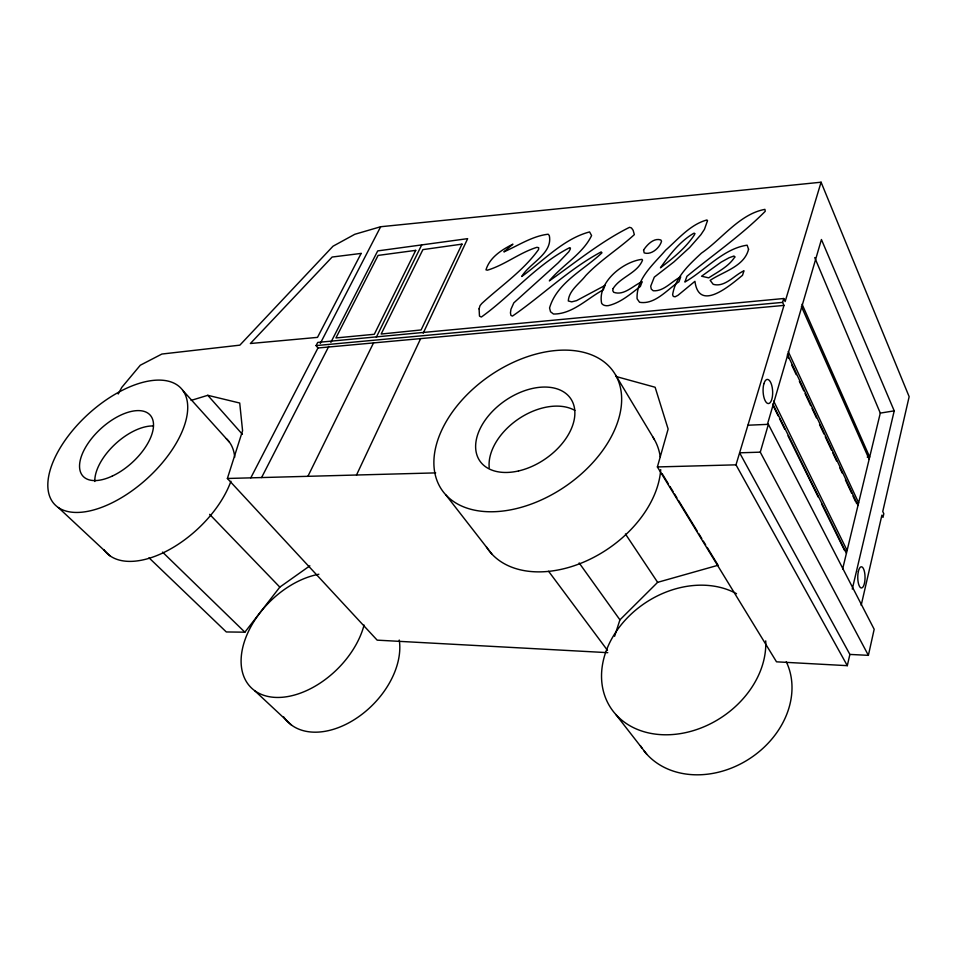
<?xml version="1.0" encoding="UTF-8"?>
<svg xmlns="http://www.w3.org/2000/svg" width="957" height="957" viewBox="0 0 957 957"><rect width="100%" height="100%" fill="white"/><g stroke="black" fill="none" stroke-linecap="round" stroke-linejoin="round"><path stroke-width="1.44" d="M868.382 655.342L760.277 452.159L739.617 452.817L849.888 654.421L868.382 655.342L874.172 629.275L768.387 424.334L747.919 425.219M615.626 376.388L655.126 387.25L668.13 429.047L657.387 466.944L776.51 661.825L847.304 665.665L849.888 654.421M861.18 605.291L881.911 515.129L882.976 517.39L883.813 513.73L882.761 511.469L909.15 396.688L821.082 182.213L380.659 226.737L354.772 234.298L333.012 246.212L239.86 345.154L161.889 354.042L140.296 365.227L121.73 387.465L118.225 393.985M852.28 589.057L894.221 410.852L821.429 239.525L767.538 423.951M842.65 568.925L880.296 413.101L814.754 257.624M760.277 452.159L768.387 424.334M847.304 665.665L735.993 464.839L783.998 305.403L782.587 302.376L783.747 298.512L317.736 342.403L316.073 345.597L317.951 347.989L783.998 305.403M821.082 182.213L785.159 301.539L783.747 298.512M607.779 652.662L377.166 640.149L227.383 478.476L242.576 430.734L239.717 403.029L207.789 395.313L191.113 400.409M614.597 636.297L619.933 619.849L657.638 582.335L718.085 565.252L707.223 547.464M356.506 475.019L420.661 338.599M423.197 333.192L467.662 238.652L377.716 250.901L330.859 342.367M307.903 476.323L373.697 342.558M376.328 337.211L421.714 244.908M261.584 477.567L328.813 346.338M250.794 477.854L317.951 347.989M320.284 343.467L380.659 226.737M149.029 557.835L226.307 631.955L244.872 632.182L279.827 587.12L309.853 565.826M880.296 413.101L894.221 410.852M316.073 345.597L782.587 302.376M227.383 478.476L435.698 472.89M657.387 466.944L735.993 464.839M867.221 457.099L869.674 457.039L802.074 304.23M856.12 502.808L858.62 502.796L788.209 351.542M254.682 690.679L291.526 725.083M58.317 507.521L110.163 555.933M162.558 552.105L244.872 632.182M209.643 514.34L279.827 587.12M182.775 390.372A85.831 43.651 -42.3 0 1 107.722 504.865A85.831 43.651 -42.3 0 1 62.851 443.617A85.831 43.651 -42.3 0 1 182.775 390.372L229.285 441.967M207.789 395.313L242.372 434.287M445.986 495.08L491.886 554.067M615.877 714.544L646.705 754.128M548.6 571.281L607.48 650.353M579.152 562.931L619.933 619.849M625.423 533.97L657.638 582.335M662.208 473.775L668.417 483.931M669.96 486.479L673.07 491.563M674.625 494.099L676.946 497.915M678.501 500.451L697.127 530.944M698.682 533.492L701.78 538.576M703.335 541.112L705.668 544.928M615.638 375.108A104.217 67.014 -34.5 0 1 512.545 509.459A104.217 67.014 -34.5 0 1 455.113 408.328A104.217 67.014 -34.5 0 1 615.638 375.108L654.373 439.49M772.837 403.974L846.431 553.266M772.909 405.218L778.173 415.876M779.488 418.544L784.74 429.203M788.03 435.866L818.271 497.162M821.561 503.825L844.564 550.454L847.101 550.49L773.687 401.091M787.396 355.777L788.664 358.468M791.81 365.215L796.224 374.654M799.382 381.4L803.796 390.851M805.052 393.542L810.723 405.684M811.991 408.376L816.405 417.826M819.551 424.573L823.965 434.011M825.233 436.715L831.537 450.197M832.793 452.9L836.574 460.987M839.732 467.734L842.256 473.129M845.402 479.876L851.706 493.369M852.974 496.061L855.498 501.456M787.408 354.305L857.986 505.452M801.416 306.491L869.147 459.228M399.248 640.042A71.99 48.137 -45.1 0 1 356.518 718.205A71.99 48.137 -45.1 0 1 283.715 716.937M364.079 625.053A74.132 47.706 -44.5 0 1 287.818 696.552A74.132 47.706 -44.5 0 1 243.054 646.238A74.132 47.706 -44.5 0 1 318.884 574.248M786.271 661.754A84.264 68.617 -32.8 0 1 747.907 759.75A84.264 68.617 -32.8 0 1 643.834 750.671M642.063 748.242A84.264 68.617 -32.8 0 1 640.436 745.718M765.72 640.891A87.254 68.772 -33.3 0 1 666.862 734.785A87.254 68.772 -33.3 0 1 609.788 642.518A87.254 68.772 -33.3 0 1 736.531 593.723M94.803 481.491A44.895 23.303 -42.4 0 1 114.481 444.766A44.895 23.303 -42.4 0 1 153.156 425.961M489.218 467.638A54.358 35.576 -34.4 0 1 518.909 418.699A54.358 35.576 -34.4 0 1 574.846 410.421M226.366 438.701A82.781 45.051 -42.8 0 1 234.704 457.231M230.912 481.263A82.781 45.051 -42.8 0 1 168.384 550.155A82.781 45.051 -42.8 0 1 103.846 549.605M652.818 436.966A99.731 68.031 -34.2 0 1 660.258 456.884M660.713 469.612A99.731 68.031 -34.2 0 1 585.732 561.221A99.731 68.031 -34.2 0 1 486.467 546.985M694.686 233.484L694.615 234.537C685.81 247.911 673.07 258.163 660.462 267.804C669.589 254.741 679.901 241.367 693.837 233.245L694.686 233.484M479.086 308.86L479.481 316.121L481.347 317.042C511.409 295.534 536.099 264.826 569.63 247.684L570.42 248.03L570.169 249.394L568.781 251.787L558.134 262.9L513.813 302.855L510.942 309.302L510.452 312.867L510.918 315.391L512.426 316.097C542.332 295.474 568.865 269.228 601.163 251.918L601.953 252.815C583.949 269.958 556.974 282.494 549.557 307.963L550.526 311.755L553.469 314.016C572.394 314.327 587.419 298.261 603.281 289.875L605.015 285.437L576.557 300.63L571.7 301.862L568.302 300.976C568.817 290.497 579.786 283.392 585.732 275.628C600.362 260.137 618.76 248.88 634.347 234.621L633.139 230.302L631.429 227.922L629.539 227.311C600.793 241.607 575.564 262.493 549.33 280.88C562.118 265.209 582.777 254.024 591.593 235.554L589.584 231.929C563.577 238.736 543.313 260.95 521.756 276.489C529.508 263.091 552.979 253.629 549.318 235.625L548.205 234.214C532.499 235.984 518.239 245.554 503.896 251.882L512.916 244.179C501.743 249.813 489.805 257.266 485.977 269.85L487.412 270.185C504.865 264.945 519.495 252.72 536.901 247.325L538.695 247.696L538.564 249.526C523.312 270.819 500.882 285.94 481.778 303.513L480.031 305.63L479.086 308.86M643.571 250.076L644.193 252.887C651.298 255.304 659.744 247.863 661.538 241.248L660.868 239.98C653.882 237.539 647.076 244.717 643.571 250.076M613.078 288.595L612.779 290.677L613.688 292.268C624.012 296.108 633.414 285.294 642.147 281.705L640.365 286.466C630.496 293.99 620.614 302.771 608.221 305.654A10.946 6.603 -30.5 0 1 601.618 303.249C597.288 282.04 623.258 261.548 641.991 259.359L642.542 260.184C637.254 273.319 620.292 277.004 613.078 288.595M748.565 249.251C744.295 266.572 723.217 271.573 710.154 280.353L713.192 284.301C724.76 287.746 734.402 275.054 743.984 270.783L742.5 275.329C731.196 284.361 699.088 313.071 694.938 281.31L677.927 295.342L675.068 296.802L673.321 296.407L672.627 294.804C675.199 277.303 689.184 264.563 701.433 253.138C721.985 239.023 739.629 213.997 764.906 209.368L765.265 211.282C741.34 235.398 713.073 254.777 686.911 276.334L684.889 282.04C705.225 270.4 723.217 248.641 747.13 245.183L748.565 249.251M707.486 220.72L704.448 229.345L700.883 234.716L689.686 247.48L673.884 261.943L654.301 277.135L650.712 286.203L651.262 289.062L653.212 290.761C663.955 291.61 671.742 281.167 680.714 276.872L678.968 281.765C667.256 289.457 654.971 304.96 639.563 302.28L637.099 298.811C636.07 278.726 653.715 264.108 665.677 250.16C678.214 239.106 690.368 224.393 706.936 219.966L707.486 220.72M461.992 244.131L421.116 329.95L381.161 334.041L422.91 249.61L461.992 244.131M415.721 250.363L374.307 334.28L335.919 337.953L378.099 255.411L415.721 250.363M361.16 253.414L317.497 337.378L250.375 343.515L332.127 257.038L361.16 253.414M734.82 256.954C728.791 266.525 717.906 271.788 708.706 277.853L701.577 276.226L721.171 262.122L729.126 257.744L733.971 256.021L734.82 256.954M518.527 470.952A55.087 35.385 -34.5 0 0 571.197 399.392A55.087 35.385 -34.5 0 0 486.036 418.939A55.087 35.385 -34.5 0 0 518.527 470.952M112.364 476.036A45.386 23.064 -42.3 0 0 150.452 415.446A45.386 23.064 -42.3 0 0 86.788 445.304A45.386 23.064 -42.3 0 0 112.364 476.036M763.901 383.721A12.094 4.773 87.3 0 0 767.514 403.375A12.094 4.773 87.3 0 0 772.191 387.346A12.094 4.773 87.3 0 0 763.901 383.721M858.369 571.449A10.587 3.637 89.8 0 0 861.168 587.945A10.587 3.637 89.8 0 0 864.661 572.741A10.587 3.637 89.8 0 0 858.369 571.449"/></g></svg>
